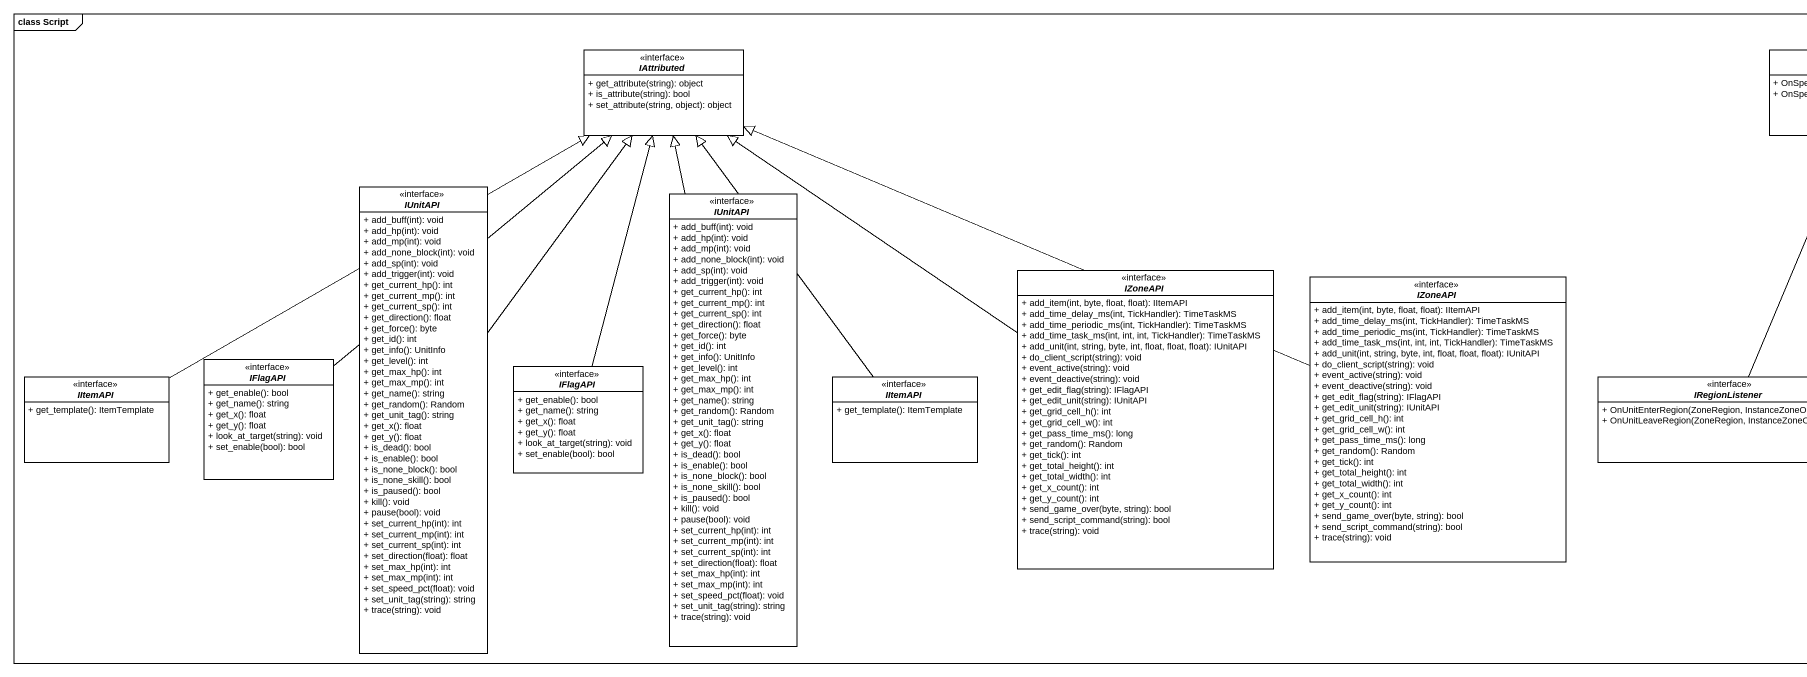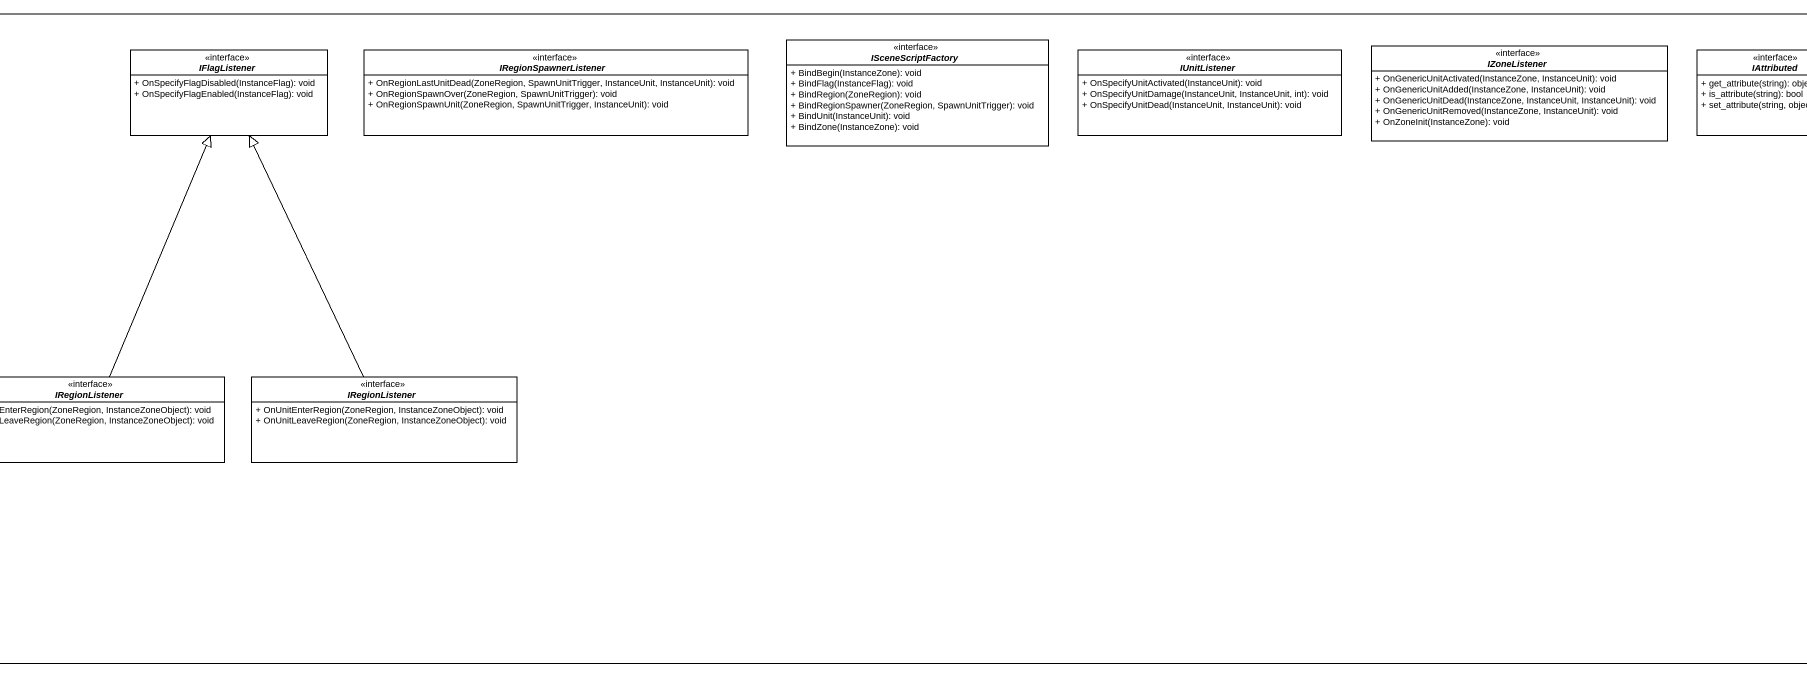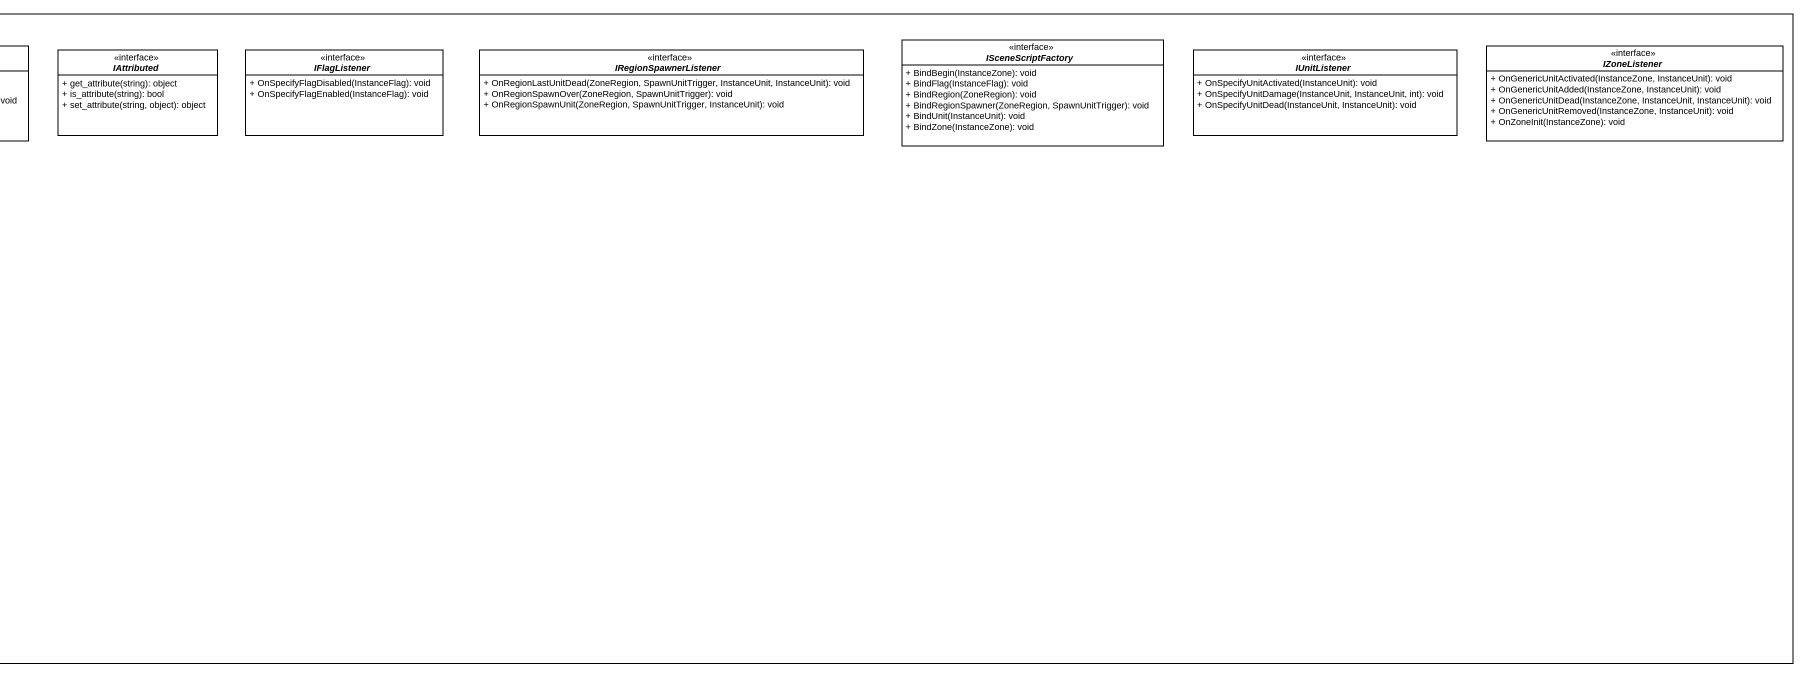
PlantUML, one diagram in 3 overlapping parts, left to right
@startuml
mainframe class Script
hide circle
hide empty members
skinparam classAttributeIconSize 0
interface IAttributed {
  + get_attribute(string): object
  + is_attribute(string): bool
  + set_attribute(string, object): object
}
interface IFlagListener {
  + OnSpecifyFlagDisabled(InstanceFlag): void
  + OnSpecifyFlagEnabled(InstanceFlag): void
}
interface IRegionSpawnerListener {
  + OnRegionLastUnitDead(ZoneRegion, SpawnUnitTrigger, InstanceUnit, InstanceUnit): void
  + OnRegionSpawnOver(ZoneRegion, SpawnUnitTrigger): void
  + OnRegionSpawnUnit(ZoneRegion, SpawnUnitTrigger, InstanceUnit): void
}
interface ISceneScriptFactory {
  + BindBegin(InstanceZone): void
  + BindFlag(InstanceFlag): void
  + BindRegion(ZoneRegion): void
  + BindRegionSpawner(ZoneRegion, SpawnUnitTrigger): void
  + BindUnit(InstanceUnit): void
  + BindZone(InstanceZone): void
}
interface IUnitListener {
  + OnSpecifyUnitActivated(InstanceUnit): void
  + OnSpecifyUnitDamage(InstanceUnit, InstanceUnit, int): void
  + OnSpecifyUnitDead(InstanceUnit, InstanceUnit): void
}
interface IZoneListener {
  + OnGenericUnitActivated(InstanceZone, InstanceUnit): void
  + OnGenericUnitAdded(InstanceZone, InstanceUnit): void
  + OnGenericUnitDead(InstanceZone, InstanceUnit, InstanceUnit): void
  + OnGenericUnitRemoved(InstanceZone, InstanceUnit): void
  + OnZoneInit(InstanceZone): void
}
interface "IAttributed" as IAttributed_2 {
  + get_attribute(string): object
  + is_attribute(string): bool
  + set_attribute(string, object): object
}
interface "IFlagListener" as IFlagListener_2 {
  + OnSpecifyFlagDisabled(InstanceFlag): void
  + OnSpecifyFlagEnabled(InstanceFlag): void
}
interface "IRegionSpawnerListener" as IRegionSpawnerListener_2 {
  + OnRegionLastUnitDead(ZoneRegion, SpawnUnitTrigger, InstanceUnit, InstanceUnit): void
  + OnRegionSpawnOver(ZoneRegion, SpawnUnitTrigger): void
  + OnRegionSpawnUnit(ZoneRegion, SpawnUnitTrigger, InstanceUnit): void
}
interface "ISceneScriptFactory" as ISceneScriptFactory_2 {
  + BindBegin(InstanceZone): void
  + BindFlag(InstanceFlag): void
  + BindRegion(ZoneRegion): void
  + BindRegionSpawner(ZoneRegion, SpawnUnitTrigger): void
  + BindUnit(InstanceUnit): void
  + BindZone(InstanceZone): void
}
interface "IUnitListener" as IUnitListener_2 {
  + OnSpecifyUnitActivated(InstanceUnit): void
  + OnSpecifyUnitDamage(InstanceUnit, InstanceUnit, int): void
  + OnSpecifyUnitDead(InstanceUnit, InstanceUnit): void
}
interface "IZoneListener" as IZoneListener_2 {
  + OnGenericUnitActivated(InstanceZone, InstanceUnit): void
  + OnGenericUnitAdded(InstanceZone, InstanceUnit): void
  + OnGenericUnitDead(InstanceZone, InstanceUnit, InstanceUnit): void
  + OnGenericUnitRemoved(InstanceZone, InstanceUnit): void
  + OnZoneInit(InstanceZone): void
}
interface IUnitAPI {
  + add_buff(int): void
  + add_hp(int): void
  + add_mp(int): void
  + add_none_block(int): void
  + add_sp(int): void
  + add_trigger(int): void
  + get_current_hp(): int
  + get_current_mp(): int
  + get_current_sp(): int
  + get_direction(): float
  + get_force(): byte
  + get_id(): int
  + get_info(): UnitInfo
  + get_level(): int
  + get_max_hp(): int
  + get_max_mp(): int
  + get_name(): string
  + get_random(): Random
  + get_unit_tag(): string
  + get_x(): float
  + get_y(): float
  + is_dead(): bool
  + is_enable(): bool
  + is_none_block(): bool
  + is_none_skill(): bool
  + is_paused(): bool
  + kill(): void
  + pause(bool): void
  + set_current_hp(int): int
  + set_current_mp(int): int
  + set_current_sp(int): int
  + set_direction(float): float
  + set_max_hp(int): int
  + set_max_mp(int): int
  + set_speed_pct(float): void
  + set_unit_tag(string): string
  + trace(string): void
}
interface "IUnitAPI" as IUnitAPI_2 {
  + add_buff(int): void
  + add_hp(int): void
  + add_mp(int): void
  + add_none_block(int): void
  + add_sp(int): void
  + add_trigger(int): void
  + get_current_hp(): int
  + get_current_mp(): int
  + get_current_sp(): int
  + get_direction(): float
  + get_force(): byte
  + get_id(): int
  + get_info(): UnitInfo
  + get_level(): int
  + get_max_hp(): int
  + get_max_mp(): int
  + get_name(): string
  + get_random(): Random
  + get_unit_tag(): string
  + get_x(): float
  + get_y(): float
  + is_dead(): bool
  + is_enable(): bool
  + is_none_block(): bool
  + is_none_skill(): bool
  + is_paused(): bool
  + kill(): void
  + pause(bool): void
  + set_current_hp(int): int
  + set_current_mp(int): int
  + set_current_sp(int): int
  + set_direction(float): float
  + set_max_hp(int): int
  + set_max_mp(int): int
  + set_speed_pct(float): void
  + set_unit_tag(string): string
  + trace(string): void
}
interface IZoneAPI {
  + add_item(int, byte, float, float): IItemAPI
  + add_time_delay_ms(int, TickHandler): TimeTaskMS
  + add_time_periodic_ms(int, TickHandler): TimeTaskMS
  + add_time_task_ms(int, int, int, TickHandler): TimeTaskMS
  + add_unit(int, string, byte, int, float, float, float): IUnitAPI
  + do_client_script(string): void
  + event_active(string): void
  + event_deactive(string): void
  + get_edit_flag(string): IFlagAPI
  + get_edit_unit(string): IUnitAPI
  + get_grid_cell_h(): int
  + get_grid_cell_w(): int
  + get_pass_time_ms(): long
  + get_random(): Random
  + get_tick(): int
  + get_total_height(): int
  + get_total_width(): int
  + get_x_count(): int
  + get_y_count(): int
  + send_game_over(byte, string): bool
  + send_script_command(string): bool
  + trace(string): void
}
interface "IZoneAPI" as IZoneAPI_2 {
  + add_item(int, byte, float, float): IItemAPI
  + add_time_delay_ms(int, TickHandler): TimeTaskMS
  + add_time_periodic_ms(int, TickHandler): TimeTaskMS
  + add_time_task_ms(int, int, int, TickHandler): TimeTaskMS
  + add_unit(int, string, byte, int, float, float, float): IUnitAPI
  + do_client_script(string): void
  + event_active(string): void
  + event_deactive(string): void
  + get_edit_flag(string): IFlagAPI
  + get_edit_unit(string): IUnitAPI
  + get_grid_cell_h(): int
  + get_grid_cell_w(): int
  + get_pass_time_ms(): long
  + get_random(): Random
  + get_tick(): int
  + get_total_height(): int
  + get_total_width(): int
  + get_x_count(): int
  + get_y_count(): int
  + send_game_over(byte, string): bool
  + send_script_command(string): bool
  + trace(string): void
}
interface IFlagAPI {
  + get_enable(): bool
  + get_name(): string
  + get_x(): float
  + get_y(): float
  + look_at_target(string): void
  + set_enable(bool): bool
}
interface "IFlagAPI" as IFlagAPI_2 {
  + get_enable(): bool
  + get_name(): string
  + get_x(): float
  + get_y(): float
  + look_at_target(string): void
  + set_enable(bool): bool
}
interface IItemAPI {
  + get_template(): ItemTemplate
}
interface "IItemAPI" as IItemAPI_2 {
  + get_template(): ItemTemplate
}
interface IRegionListener {
  + OnUnitEnterRegion(ZoneRegion, InstanceZoneObject): void
  + OnUnitLeaveRegion(ZoneRegion, InstanceZoneObject): void
}
interface "IRegionListener" as IRegionListener_2 {
  + OnUnitEnterRegion(ZoneRegion, InstanceZoneObject): void
  + OnUnitLeaveRegion(ZoneRegion, InstanceZoneObject): void
}
IUnitAPI -up-|> IAttributed
IUnitAPI_2 -up-|> IAttributed
IZoneAPI -up-|> IAttributed
IZoneAPI_2 -left-|> IAttributed
IFlagAPI -up-|> IAttributed
IFlagAPI_2 -up-|> IAttributed
IItemAPI -right-|> IAttributed
IItemAPI_2 -up-|> IAttributed
IRegionListener -up-|> IFlagListener
IRegionListener_2 -up-|> IFlagListener
@enduml
